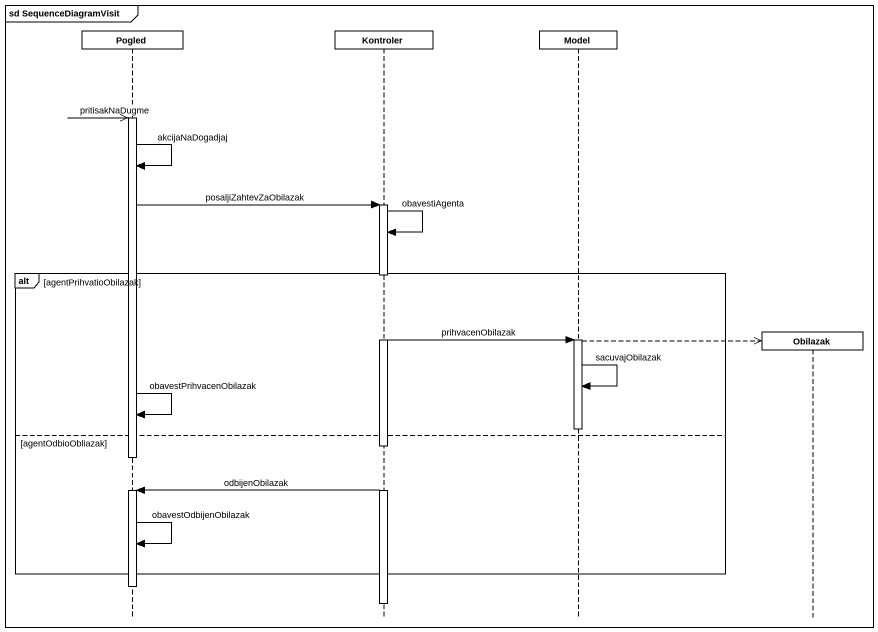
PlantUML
@startuml
mainframe sd SequenceDiagramVisit
hide footbox
participant Pogled
participant Kontroler
participant Model
participant Obilazak

Pogled ->> Pogled : pritisakNaDugme
activate Pogled
Pogled -> Pogled : akcijaNaDogadjaj
Pogled -> Kontroler : posaljiZahtevZaObilazak
activate Kontroler
Kontroler -> Kontroler : obavestiAgenta
alt agentPrihvatioObilazak
  Kontroler -> Model : prihvacenObilazak
  activate Model
  Model -->> Obilazak **
  Model -> Model : sacuvajObilazak
  Pogled -> Pogled : obavestPrihvacenObilazak
  deactivate Model
else agentOdbioObliazak
  deactivate Pogled
  Kontroler -> Pogled : odbijenObilazak
  activate Pogled
  Pogled -> Pogled : obavestOdbijenObilazak
end
deactivate Pogled
deactivate Kontroler
@enduml
